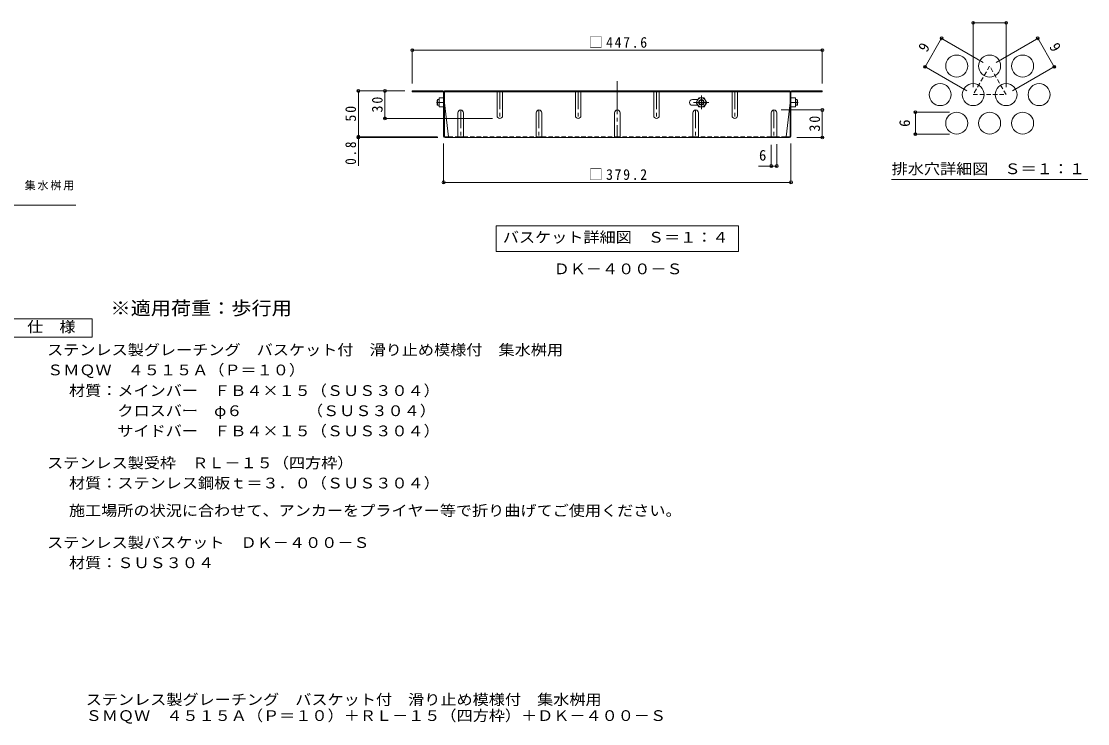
# Model space of a CAD drawing. Units: millimetres at full size, sheet at 1:4, with parts at other scales. Extents: x -862 to 1015, y -780 to 715.
# Drawn here: x -216 to 948, y -780 to -14 of the extents above; entities that cross this region are included whole.
import ezdxf
from ezdxf.enums import TextEntityAlignment as Align

# ---------------------------------------------------------------- set-up
doc = ezdxf.new("R2010")
doc.units = ezdxf.units.MM
doc.header["$LTSCALE"] = 4
doc.header["$PDMODE"] = 32
doc.header["$PDSIZE"] = 3.2
for name, pattern in [('CHAIN1', [8, 5, -1, 1, -1]), ('CHAIN2', [12, 9, -1, 1, -1]), ('DASHED1', [1.8, 1.2, -0.6])]:
    doc.linetypes.add(name, pattern=pattern)
for name, color, linetype, lineweight in [('A-1_躯体', 2, 'Continuous', 9), ('A-4_その他', 7, 'Continuous', 9), ('A-5_文字', 7, 'Continuous', 9), ('A-7_ハッチ', 2, 'Continuous', 9), ('A-8_記号', 2, 'Continuous', 9), ('A-B_ﾊｯﾁ', 2, 'Continuous', 9), ('D-4_その他', 7, 'Continuous', 9), ('D-5_文字', 7, 'Continuous', 9), ('F-4_F-4ﾚｲﾔ', 7, 'Continuous', 9), ('F-5_F-5ﾚｲﾔ', 7, 'Continuous', 9), ('F-6_F-6ﾚｲﾔ', 2, 'Continuous', 9), ('F-7_F-7ﾚｲﾔ', 2, 'Continuous', 9)]:
    doc.layers.add(name, color=color, linetype=linetype, lineweight=lineweight)
doc.styles.add('ＭＳ ゴシック', font='')
doc.styles.get('ＭＳ ゴシック').set_extended_font_data('MS Gothic')

msp = doc.modelspace()

# ---------------------------------------------------------------- linework, layer by layer
at = {"layer": 'A-4_その他'}
for p, q in [((210.79, -43.889), (210.79, -81.548)), ((210.79, -45.089), (658.397, -45.089)), ((658.397, -43.889), (658.397, -81.548)), ((150.709, -89.548), (202.79, -89.548)), ((151.909, -139.548), (151.909, -89.548)), ((180.93, -89.548), (180.93, -119.548)), ((659.597, -110.348), (613.593, -110.348)), ((658.397, -140.348), (658.397, -110.348)), ((179.73, -119.548), (298.343, -119.548)), ((150.709, -139.548), (238.46, -139.548)), ((151.909, -171.36), (151.909, -139.548)), ((150.709, -140.348), (238.593, -140.348)), ((244.993, -190.506), (244.993, -146.748)), ((602.593, -172.672), (602.593, -148.348)), ((608.593, -172.672), (608.593, -147.548)), ((624.193, -190.506), (624.193, -146.748)), ((659.597, -140.348), (630.593, -140.348)), ((588.825, -171.472), (608.593, -171.472)), ((244.993, -189.306), (624.193, -189.306))]:
    msp.add_line(p, q, dxfattribs=at)
for p in [(210.79, -45.089), (658.397, -45.089), (151.909, -89.548), (180.93, -89.548), (658.397, -110.348), (180.93, -119.548), (151.909, -139.548), (151.909, -140.348), (658.397, -140.348), (602.593, -171.472), (608.593, -171.472), (244.993, -189.306), (624.193, -189.306)]:
    msp.add_point(p, dxfattribs=at)
at = {"layer": 'A-5_文字'}
for p, q in [((302.393, -236.604), (566.793, -236.604)), ((302.393, -236.604), (302.393, -264.604)), ((566.793, -236.604), (566.793, -264.604)), ((302.393, -264.604), (566.793, -264.604))]:
    msp.add_line(p, q, dxfattribs=at)
at = {"layer": 'A-7_ハッチ', "linetype": 'CHAIN2'}
msp.add_line((434.593, -78.975), (434.593, -140.348), dxfattribs=at)
at = {"layer": 'A-7_ハッチ'}
for p, q in [((244.193, -89.548), (210.79, -89.548)), ((210.79, -89.548), (210.79, -90.348)), ((244.327, -90.348), (210.79, -90.348)), ((244.993, -138.748), (244.993, -91.015)), ((623.393, -89.548), (245.793, -89.548)), ((245.793, -138.881), (245.793, -89.548)), ((623.393, -90.348), (245.793, -90.348)), ((623.393, -138.881), (623.393, -89.548)), ((624.193, -138.748), (624.193, -91.015)), ((624.86, -90.348), (658.397, -90.348)), ((624.993, -89.548), (658.397, -89.548)), ((658.397, -89.548), (658.397, -90.348)), ((245.793, -102.548), (250.405, -139.548)), ((516.493, -98.948), (522.433, -98.948)), ((623.393, -102.548), (618.781, -139.548)), ((522.433, -105.148), (516.493, -105.148)), ((246.46, -139.548), (250.405, -139.548)), ((622.727, -139.548), (618.781, -139.548)), ((622.593, -140.348), (246.593, -140.348))]:
    msp.add_line(p, q, dxfattribs=at)
at = {"layer": 'A-7_ハッチ', "linetype": 'DASHED1'}
for p, q in [((250.405, -139.548), (260.593, -139.548)), ((266.593, -139.548), (346.093, -139.548)), ((352.093, -139.548), (431.593, -139.548)), ((517.093, -139.548), (437.593, -139.548)), ((602.593, -139.548), (523.093, -139.548)), ((618.781, -139.548), (608.593, -139.548))]:
    msp.add_line(p, q, dxfattribs=at)
at = {"layer": 'A-7_ハッチ'}
for centre, radius, start, end in [((244.193, -91.148), 1.6, 0, 90), ((244.327, -91.015), 0.667, 0, 90), ((624.993, -91.148), 1.6, 90, 180), ((624.86, -91.015), 0.667, 90, 180), ((516.493, -102.048), 3.1, 90, 270), ((246.593, -138.748), 1.6, 180, 270), ((246.46, -138.881), 0.667, 180, 270), ((249.605, -139.548), 0.8, 270, 0), ((619.581, -139.548), 0.8, 180, 270), ((622.593, -138.748), 1.6, 270, 0), ((622.727, -138.881), 0.667, 270, 0)]:
    msp.add_arc(centre, radius, start, end, dxfattribs=at)
at = {"layer": 'A-8_記号', "linetype": 'DASHED1'}
for p, q in [((303.343, -90.748), (303.343, -89.548)), ((309.343, -90.748), (309.343, -89.548)), ((388.843, -90.748), (388.843, -89.548)), ((394.843, -90.748), (394.843, -89.548)), ((474.343, -90.748), (474.343, -89.548)), ((480.343, -90.748), (480.343, -89.548)), ((559.843, -90.748), (559.843, -89.548)), ((565.843, -90.748), (565.843, -89.548))]:
    msp.add_line(p, q, dxfattribs=at)
at = {"layer": 'A-8_記号'}
for p, q in [((303.343, -116.548), (303.343, -90.348)), ((309.343, -116.548), (309.343, -90.348)), ((388.843, -116.548), (388.843, -90.348)), ((394.843, -116.548), (394.843, -90.348)), ((474.343, -116.548), (474.343, -90.348)), ((480.343, -116.548), (480.343, -90.348)), ((559.843, -116.548), (559.843, -90.348)), ((565.843, -116.548), (565.843, -90.348)), ((260.593, -113.348), (260.593, -140.348)), ((266.593, -113.348), (266.593, -140.348)), ((346.093, -113.348), (346.093, -140.348)), ((352.093, -113.348), (352.093, -140.348)), ((431.593, -113.348), (431.593, -140.348)), ((437.593, -113.348), (437.593, -140.348)), ((517.093, -113.348), (517.093, -140.348)), ((523.093, -113.348), (523.093, -140.348)), ((602.593, -113.348), (602.593, -140.348)), ((608.593, -113.348), (608.593, -140.348)), ((266.593, -139.548), (260.593, -139.548)), ((352.093, -139.548), (346.093, -139.548)), ((431.593, -139.548), (437.593, -139.548)), ((517.093, -139.548), (523.093, -139.548)), ((602.593, -139.548), (608.593, -139.548))]:
    msp.add_line(p, q, dxfattribs=at)
at = {"layer": 'A-8_記号', "linetype": 'CHAIN1'}
for p, q in [((306.343, -89.548), (306.343, -119.548)), ((391.843, -89.548), (391.843, -119.548)), ((477.343, -89.548), (477.343, -119.548)), ((562.843, -89.548), (562.843, -119.548)), ((263.593, -110.348), (263.593, -140.348)), ((349.093, -110.348), (349.093, -140.748)), ((520.093, -110.348), (520.093, -140.748)), ((605.593, -110.348), (605.593, -140.348))]:
    msp.add_line(p, q, dxfattribs=at)
at = {"layer": 'A-8_記号'}
for centre, start, end in [((263.593, -113.348), 0, 180), ((349.093, -113.348), 0, 180), ((434.593, -113.348), 0, 180), ((520.093, -113.348), 0, 180), ((605.593, -113.348), 0, 180), ((306.343, -116.548), 180, 0), ((391.843, -116.548), 180, 0), ((477.343, -116.548), 180, 0), ((562.843, -116.548), 180, 0)]:
    msp.add_arc(centre, 3, start, end, dxfattribs=at)
at = {"layer": 'A-B_ﾊｯﾁ', "linetype": 'CHAIN1'}
for p, q in [((237.307, -102.048), (240.368, -102.048)), ((517.865, -102.048), (534.373, -102.048)), ((526.393, -94.678), (526.393, -109.438)), ((631.88, -102.048), (628.818, -102.048))]:
    msp.add_line(p, q, dxfattribs=at)
at = {"layer": 'A-B_ﾊｯﾁ', "color": 3}
for p, q in [((238.293, -99.048), (237.793, -99.548)), ((237.793, -104.548), (237.793, -99.548)), ((238.293, -105.048), (237.793, -104.548)), ((238.293, -105.048), (238.293, -99.048)), ((239.993, -99.048), (238.293, -99.048)), ((629.193, -99.048), (630.893, -99.048)), ((630.893, -99.048), (631.393, -99.548)), ((630.893, -105.048), (630.893, -99.048)), ((630.893, -105.048), (631.393, -104.548)), ((631.393, -104.548), (631.393, -99.548)), ((239.993, -105.048), (238.293, -105.048)), ((629.193, -105.048), (630.893, -105.048))]:
    msp.add_line(p, q, dxfattribs=at)
at = {"layer": 'A-B_ﾊｯﾁ'}
for p, q in [((239.993, -107.048), (239.993, -97.048)), ((244.993, -97.048), (239.993, -97.048)), ((244.993, -102.048), (240.426, -102.048)), ((520.643, -102.048), (523.53, -97.048)), ((520.643, -102.048), (523.53, -107.048)), ((523.53, -97.048), (529.256, -97.048)), ((532.143, -102.048), (529.256, -97.048)), ((532.143, -102.048), (529.256, -107.048)), ((624.193, -97.048), (629.193, -97.048)), ((624.193, -102.048), (628.76, -102.048)), ((629.193, -107.048), (629.193, -97.048)), ((244.993, -107.048), (239.993, -107.048)), ((523.53, -107.048), (529.256, -107.048)), ((624.193, -107.048), (629.193, -107.048))]:
    msp.add_line(p, q, dxfattribs=at)
for radius in [5, 3, 2.458]:
    msp.add_circle((526.393, -102.048), radius, dxfattribs=at)
for centre, start, end in [((247.426, -99.548), 160.34634, 199.65367), ((247.426, -104.548), 160.34634, 199.65367), ((621.76, -99.548), 340.34633, 19.65366), ((621.76, -104.548), 340.34633, 19.65366)]:
    msp.add_arc(centre, 7.433, start, end, dxfattribs=at)
at = {"layer": 'D-5_文字'}
for p, q in [((-424.365, -214.109), (-156.616, -214.109)), ((-138.713, -338.337), (-138.713, -358.337))]:
    msp.add_line(p, q, dxfattribs=at)
msp.add_lwpolyline([(-138.713, -358.337), (-228.713, -358.337), (-228.713, -338.337), (-138.713, -338.337)], dxfattribs=at)
at = {"layer": 'F-4_F-4ﾚｲﾔ'}
for p, q in [((823.068, -13.991), (823.068, -85.569)), ((823.068, -15.191), (859.068, -15.191)), ((859.068, -13.991), (859.068, -85.569)), ((770.545, -63.245), (788.545, -32.068)), ((787.505, -31.468), (834.139, -58.392)), ((894.63, -31.468), (847.996, -58.392)), ((911.591, -63.245), (893.591, -32.068)), ((769.505, -62.645), (816.139, -89.569)), ((912.63, -62.645), (865.996, -89.569)), ((758.787, -112.746), (797.068, -112.746)), ((759.987, -136.746), (759.987, -112.746)), ((758.787, -136.746), (797.068, -136.746))]:
    msp.add_line(p, q, dxfattribs=at)
for p in [(823.068, -15.191), (859.068, -15.191), (788.545, -32.068), (893.591, -32.068), (770.545, -63.245), (911.591, -63.245), (759.987, -112.746), (759.987, -136.746)]:
    msp.add_point(p, dxfattribs=at)
at = {"layer": 'F-6_F-6ﾚｲﾔ', "linetype": 'DASHED1'}
msp.add_lwpolyline([(841.068, -62.392), (823.068, -93.569), (859.068, -93.569)], close=True, dxfattribs=at)
at = {"layer": 'F-6_F-6ﾚｲﾔ'}
for centre in [(805.068, -62.392), (841.068, -62.392), (877.068, -62.392), (787.068, -93.569), (823.068, -93.569), (859.068, -93.569), (895.068, -93.569), (805.068, -124.746), (841.068, -124.746), (877.068, -124.746)]:
    msp.add_circle(centre, 12, dxfattribs=at)
at = {"layer": 'F-7_F-7ﾚｲﾔ', "color": 7}
msp.add_line((734.068, -186.36), (948.068, -186.36), dxfattribs=at)

# ---------------------------------------------------------------- texts
at = {"layer": 'A-1_躯体', "style": 'ＭＳ ゴシック', "width": 1.1}
msp.add_text('ＤＫ－４００－Ｓ', height=11.73, dxfattribs=at).set_placement((365.061, -293.114), align=Align.BOTTOM_LEFT)
at = {"layer": 'A-4_その他', "color": 2, "style": 'ＭＳ ゴシック'}
msp.add_text('6', height=11.73, dxfattribs=at).set_placement((589.286, -169.072), align=Align.BOTTOM_LEFT)
at = {"layer": 'A-4_その他', "color": 2, "char_height": 11.73, "attachment_point": 7, "style": 'ＭＳ ゴシック'}
for s, insert in [('\\T1.23;\\W0.95;□447.6', (403.593, -42.689)), ('\\T1.23;\\W0.95;□379.2', (403.593, -186.906))]:
    msp.add_mtext(s, dxfattribs=dict(at, insert=insert))
at = {"layer": 'A-4_その他', "color": 2, "char_height": 11.73, "attachment_point": 7, "rotation": 90, "style": 'ＭＳ ゴシック'}
for s, insert in [('\\T1.27;\\W0.95;30', (178.53, -113.048)), ('\\T1.27;\\W0.95;50', (149.509, -123.048)), ('\\T1.27;\\W0.95;30', (655.997, -133.848)), ('\\T1.27;\\W0.9;0.8', (149.509, -170.168))]:
    msp.add_mtext(s, dxfattribs=dict(at, insert=insert))
at = {"layer": 'A-5_文字', "color": 2, "style": 'ＭＳ ゴシック', "width": 1.1}
msp.add_text('バスケット詳細図\u3000Ｓ＝１：４', height=11.73, dxfattribs=at).set_placement((309.593, -258.604), align=Align.BOTTOM_LEFT)
at = {"layer": 'D-4_その他', "color": 2, "style": 'ＭＳ ゴシック', "width": 1.1}
for s, p in [('ステンレス製バスケット\u3000ＤＫ－４００－Ｓ', (-187.877, -591.805)), ('材質：ＳＵＳ３０４', (-163.992, -613.805))]:
    msp.add_text(s, height=11.73, dxfattribs=at).set_placement(p, align=Align.BOTTOM_LEFT)
at = {"layer": 'D-5_文字', "color": 3, "style": 'ＭＳ ゴシック', "width": 1.1}
msp.add_text('※適用荷重：歩行用', height=14.66, dxfattribs=at).set_placement((-118.713, -338.337), align=Align.BOTTOM_LEFT)
at = {"layer": 'D-5_文字', "color": 2, "style": 'ＭＳ ゴシック', "width": 1.1}
for s, p in [('仕\u3000様', (-209.713, -356.337)), ('ステンレス製グレーチング\u3000バスケット付\u3000滑り止め模様付\u3000集水桝用', (-187.877, -381.506)), ('ＳＭＱＷ\u3000４５１５Ａ（Ｐ＝１０）', (-187.877, -403.42)), ('材質：メインバー\u3000ＦＢ４×１５（ＳＵＳ３０４）', (-163.992, -425.943)), ('\u3000\u3000\u3000クロスバー\u3000φ６\u3000\u3000\u3000\u3000（ＳＵＳ３０４）', (-163.992, -447.943)), ('\u3000\u3000\u3000サイドバー\u3000ＦＢ４×１５（ＳＵＳ３０４）', (-163.992, -469.943)), ('ステンレス製受枠\u3000ＲＬ－１５（四方枠）', (-187.877, -504.857)), ('材質：ステンレス鋼板ｔ＝３．０（ＳＵＳ３０４）', (-163.992, -526.857)), ('施工場所の状況に合わせて、アンカーをプライヤー等で折り曲げてご使用ください。', (-163.992, -556.891))]:
    msp.add_text(s, height=11.73, dxfattribs=at).set_placement(p, align=Align.BOTTOM_LEFT)
at = {"layer": 'D-5_文字', "insert": (-422.984, -198.045), "char_height": 8.798, "attachment_point": 7, "style": 'ＭＳ ゴシック'}
msp.add_mtext('\\T1.17;バスケット付\u3000滑り止め模様付\u3000集水桝用', dxfattribs=at)
at = {"layer": 'F-4_F-4ﾚｲﾔ', "color": 2, "style": 'ＭＳ ゴシック'}
for s, rotation, p in [('9', 60, (775.466, -49.921)), ('9', 300, (902.669, -42.992)), ('6', 90, (757.587, -128.746))]:
    msp.add_text(s, height=11.73, rotation=rotation, dxfattribs=at).set_placement(p, align=Align.BOTTOM_LEFT)
at = {"layer": 'F-5_F-5ﾚｲﾔ', "color": 2, "style": 'ＭＳ ゴシック', "width": 1.1}
for s, p in [('ステンレス製グレーチング\u3000バスケット付\u3000滑り止め模様付\u3000集水桝用', (-145.731, -763.143)), ('ＳＭＱＷ\u3000４５１５Ａ（Ｐ＝１０）＋ＲＬ－１５（四方枠）＋ＤＫ－４００－Ｓ', (-145.731, -780.62))]:
    msp.add_text(s, height=11.73, dxfattribs=at).set_placement(p, align=Align.BOTTOM_LEFT)
at = {"layer": 'F-7_F-7ﾚｲﾔ', "style": 'ＭＳ ゴシック', "width": 1.1}
msp.add_text('排水穴詳細図\u3000Ｓ＝１：１', height=11.73, dxfattribs=at).set_placement((734.068, -183.901), align=Align.BOTTOM_LEFT)

doc.saveas('drawing.dxf')
